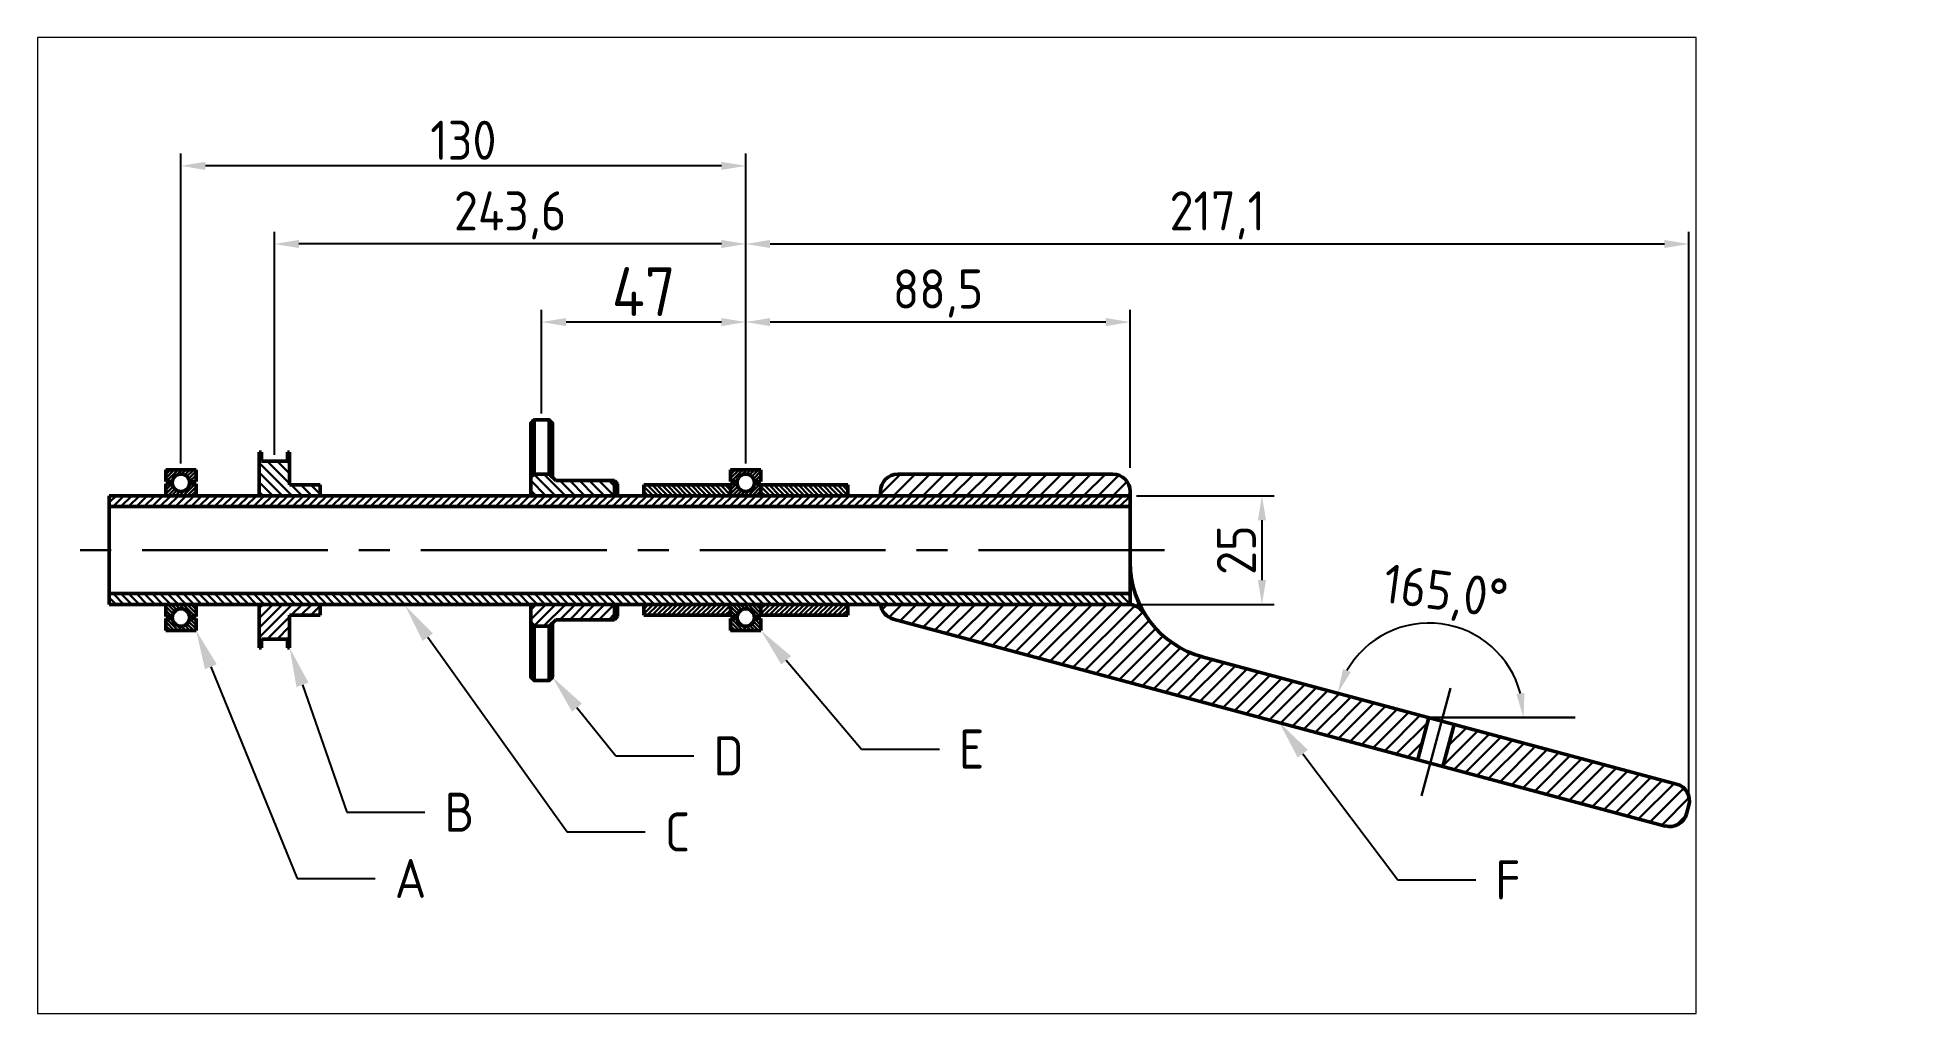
# Paper-space layout 'welle' of a CAD drawing. Header units: millimetres. Extents: x 0 to 191, y 0 to 100.
# The model-space entities are those that its viewports show. They can reach past a viewport. Long polylines and large blocks are cut down to what shows.
import ezdxf
from ezdxf import colors
from ezdxf.entities.mleader import LeaderData, LeaderLine
from ezdxf.math import Vec2, Vec3

# ---------------------------------------------------------------- set-up
doc = ezdxf.new("R2010")
doc.units = ezdxf.units.MM
doc.linetypes.add('MITTE2', pattern=[28.575, 19.05, -3.175, 3.175, -3.175])
for name, color, linetype, lineweight in [('Beschriftung', 3, 'Continuous', 30), ('Breit', 6, 'Continuous', 50), ('Schmall', 40, 'Continuous', 30), ('Schraff', 102, 'Continuous', 30), ('Symetrie', 4, 'Continuous', 30)]:
    doc.layers.add(name, color=color, linetype=linetype, lineweight=lineweight)
doc.layers.add('hilfe', color=1, linetype='Continuous', plot=False)
doc.styles.get("Standard").update_dxf_attribs({"font": 'isocp2.shx', "height": 4})
doc.dimstyles.new('ISO-25', dxfattribs={"dimtxt": 5, "dimasz": 2.5, "dimexe": 1.25, "dimexo": 0.625, "dimtad": 1, "dimdec": 1, "dimtxsty": 'Standard', "dimcen": 2.5, "dimadec": 1, "dimazin": 0, "dimtfac": 1, "dimtdec": 1, "dimtmove": 0, "dimatfit": 3, "dimfxl": 1, "dimarcsym": 0})
pattern_1 = [(135, (630.8914, -2e-11), (-1.122532, -1.122532), [])]
pattern_2 = [(45, (630.8914, -2e-11), (-1.122532, 1.122532), [])]

# ---------------------------------------------------------------- blocks, each defined once
blk = doc.blocks.new('*D5')
at = {"layer": 'Beschriftung', "color": 0, "lineweight": -2, "transparency": 16777216}
for p, q in [((72.6, 56.34), (72.6, 72.09)), ((109.5, 70.84), (75.1, 70.84)), ((112, 55.89), (112, 72.09))]:
    blk.add_line(p, q, dxfattribs=at)
at = {"layer": 'Beschriftung', "color": 0, "transparency": 16777216}
for points in [[(75.1, 71.25), (75.1, 70.42), (72.6, 70.84)], [(109.5, 71.25), (109.5, 70.42), (112, 70.84)]]:
    blk.add_solid(points, dxfattribs=at)
at = {"layer": 'Defpoints', "color": 0, "transparency": 16777216}
for p in [(72.6, 70.84), (72.6, 55.71), (112, 55.27)]:
    blk.add_point(p, dxfattribs=at)
at = {"layer": 'Beschriftung', "color": 0, "transparency": 16777216, "insert": (92.3, 73.76), "char_height": 4, "attachment_point": 5}
blk.add_mtext('88,5', dxfattribs=at)
blk = doc.blocks.new('*D6')
at = {"layer": 'Beschriftung', "color": 0, "lineweight": -2, "transparency": 16777216}
for p, q in [((51.68, 61.46), (51.68, 72.09)), ((70.1, 70.84), (54.18, 70.84)), ((72.6, 56.34), (72.6, 72.09))]:
    blk.add_line(p, q, dxfattribs=at)
at = {"layer": 'Beschriftung', "color": 0, "transparency": 16777216}
for points in [[(54.18, 71.25), (54.18, 70.42), (51.68, 70.84)], [(70.1, 71.25), (70.1, 70.42), (72.6, 70.84)]]:
    blk.add_solid(points, dxfattribs=at)
at = {"layer": 'Defpoints', "color": 0, "transparency": 16777216}
for p in [(51.68, 70.84), (51.68, 60.84), (72.6, 55.71)]:
    blk.add_point(p, dxfattribs=at)
at = {"layer": 'Beschriftung', "color": 0, "transparency": 16777216, "insert": (62.14, 73.96), "char_height": 5, "attachment_point": 5}
blk.add_mtext('47', dxfattribs=at)
blk = doc.blocks.new('*D8')
at = {"layer": 'Beschriftung', "color": 0, "lineweight": -2, "transparency": 16777216}
for p, q in [((24.3, 57.23), (24.3, 80.09)), ((70.1, 78.84), (26.8, 78.84)), ((72.6, 56.34), (72.6, 80.09))]:
    blk.add_line(p, q, dxfattribs=at)
at = {"layer": 'Beschriftung', "color": 0, "transparency": 16777216}
for points in [[(26.8, 79.25), (26.8, 78.42), (24.3, 78.84)], [(70.1, 79.25), (70.1, 78.42), (72.6, 78.84)]]:
    blk.add_solid(points, dxfattribs=at)
at = {"layer": 'Defpoints', "color": 0, "transparency": 16777216}
for p in [(24.3, 78.84), (24.3, 56.61), (72.6, 55.71)]:
    blk.add_point(p, dxfattribs=at)
at = {"layer": 'Beschriftung', "color": 0, "transparency": 16777216, "insert": (48.45, 81.76), "char_height": 4, "attachment_point": 5}
blk.add_mtext('243,6', dxfattribs=at)
blk = doc.blocks.new('*D9')
at = {"layer": 'Beschriftung', "color": 0, "lineweight": -2, "transparency": 16777216}
for p, q in [((14.72, 56.34), (14.72, 88.09)), ((72.6, 56.34), (72.6, 88.09)), ((70.1, 86.84), (17.22, 86.84))]:
    blk.add_line(p, q, dxfattribs=at)
at = {"layer": 'Beschriftung', "color": 0, "transparency": 16777216}
for points in [[(17.22, 87.25), (17.22, 86.42), (14.72, 86.84)], [(70.1, 87.25), (70.1, 86.42), (72.6, 86.84)]]:
    blk.add_solid(points, dxfattribs=at)
at = {"layer": 'Defpoints', "color": 0, "transparency": 16777216}
for p in [(14.72, 86.84), (14.72, 55.71), (72.6, 55.71)]:
    blk.add_point(p, dxfattribs=at)
at = {"layer": 'Beschriftung', "color": 0, "transparency": 16777216, "insert": (43.66, 89.46), "char_height": 4, "attachment_point": 5}
blk.add_mtext('130', dxfattribs=at)
blk = doc.blocks.new('*D10')
at = {"layer": 'Beschriftung', "color": 0, "lineweight": -2, "transparency": 16777216}
for p, q in [((72.6, 56.34), (72.6, 80.09)), ((75.1, 78.84), (166.75, 78.84)), ((169.25, 21.96), (169.25, 80.09))]:
    blk.add_line(p, q, dxfattribs=at)
at = {"layer": 'Beschriftung', "color": 0, "transparency": 16777216}
for points in [[(75.1, 79.25), (75.1, 78.42), (72.6, 78.84)], [(166.75, 79.25), (166.75, 78.42), (169.25, 78.84)]]:
    blk.add_solid(points, dxfattribs=at)
at = {"layer": 'Defpoints', "color": 0, "transparency": 16777216}
for p in [(169.25, 78.84), (72.6, 55.71), (169.25, 21.34)]:
    blk.add_point(p, dxfattribs=at)
at = {"layer": 'Beschriftung', "color": 0, "transparency": 16777216, "insert": (120.93, 81.76), "char_height": 4, "attachment_point": 5}
blk.add_mtext('217,1', dxfattribs=at)
blk = doc.blocks.new('*U11')
at = {"layer": 'Symetrie', "color": 0, "linetype": 'MITTE2', "transparency": 16777216}
blk.add_line((55.82, 0), (-55.82, 0), dxfattribs=at)
blk = doc.blocks.new('*D12')
at = {"layer": 'Beschriftung', "color": 0, "lineweight": -2, "transparency": 16777216}
for p, q in [((112.63, 53.04), (126.75, 53.04)), ((125.5, 50.54), (125.5, 44.41)), ((112.63, 41.91), (126.75, 41.91))]:
    blk.add_line(p, q, dxfattribs=at)
at = {"layer": 'Beschriftung', "color": 0, "transparency": 16777216}
for points in [[(125.09, 50.54), (125.92, 50.54), (125.5, 53.04)], [(125.09, 44.41), (125.92, 44.41), (125.5, 41.91)]]:
    blk.add_solid(points, dxfattribs=at)
at = {"layer": 'Defpoints', "color": 0, "transparency": 16777216}
for p in [(112, 53.04), (112, 41.91), (125.5, 41.91)]:
    blk.add_point(p, dxfattribs=at)
at = {"layer": 'Beschriftung', "color": 0, "transparency": 16777216, "insert": (122.88, 47.48), "char_height": 4, "attachment_point": 5, "rotation": 90}
blk.add_mtext('25', dxfattribs=at)
blk = doc.blocks.new('*U13')
at = {"layer": 'Symetrie', "color": 0, "linetype": 'MITTE2', "transparency": 16777216}
blk.add_line((1.48, 5.53), (-1.48, -5.53), dxfattribs=at)
blk = doc.blocks.new('*D16')
at = {"layer": 'Beschriftung', "color": 0, "lineweight": -2, "transparency": 16777216}
blk.add_line((142.01, 30.48), (132.05, 33.15), dxfattribs=at)
blk.add_arc((142.62, 30.32), 9.69, 14.8207, 150.1793, dxfattribs=at)
at = {"layer": 'Beschriftung', "color": 0, "transparency": 16777216}
for points in [[(134.6, 34.98), (133.82, 35.3), (133.26, 32.83)], [(152.4, 32.85), (151.57, 32.74), (152.31, 30.32)]]:
    blk.add_solid(points, dxfattribs=at)
at = {"layer": 'Defpoints', "color": 0, "transparency": 16777216}
for p in [(148.18, 38.26), (100.16, 30.32), (142.62, 30.32), (184.14, 30.32), (191.37, 17.26)]:
    blk.add_point(p, dxfattribs=at)
at = {"layer": 'Beschriftung', "color": 0, "transparency": 16777216, "insert": (144.27, 42.83), "char_height": 4, "attachment_point": 5, "rotation": 352.5}
blk.add_mtext('165,0°', dxfattribs=at)

msp = doc.modelspace()

# ---------------------------------------------------------------- hatches: boundary and pattern name
at = {"layer": 'Schraff'}
h = msp.add_hatch(dxfattribs=at)
h.set_pattern_fill('ANSI31', color=256, scale=0.5, angle=90)
h.set_pattern_definition(pattern_1)
h.paths.add_polyline_path([(56.52, 22.5), (56.02, 22.5), (56.02, 20.5), (50.02, 20.5), (50.02, 22.5), (49.52, 22.5), (49.52, 12.5), (63.52, 12.5), (63.52, 15), (56.52, 15)])
h = msp.add_hatch(dxfattribs=at)
h.set_pattern_fill('ANSI31', color=256, scale=0.2)
h.set_pattern_definition([(45, (500.8914, -2e-11), (-0.4490128, 0.4490128), [])])
h.paths.add_polyline_path([(33.48, 15.25), (35, 15.25), (35, 12.5), (28.02, 12.5), (28.02, 15), (28, 15), (28, 15.25), (29.52, 15.25, 0.881917)])
h.paths.add_polyline_path([(29.52, 15.75), (28, 15.75), (28, 18.5), (35, 18.5), (35, 15.75), (33.48, 15.75, 0.881917)])
h = msp.add_hatch(dxfattribs=at)
h.set_pattern_fill('ANSI31', color=256, scale=0.5, angle=90)
h.set_pattern_definition(pattern_1)
h.paths.add_polyline_path([(131.27, 12.5), (131.27, 16), (117.77, 16), (116.27, 17.5), (112.77, 17.5), (112.02, 16.75), (112.02, 13.25), (112.77, 12.5)])
h = msp.add_hatch(dxfattribs=at)
h.set_pattern_fill('ANSI31', color=256, scale=0.2)
h.set_pattern_definition([(45, (630.8914, -2e-11), (-0.4490128, 0.4490128), [])])
h.paths.add_polyline_path([(163.48, 15.25), (165, 15.25), (165, 12.5), (158.02, 12.5), (158.02, 15), (158, 15), (158, 15.25), (159.52, 15.25, 0.881917)])
h.paths.add_polyline_path([(159.52, 15.75), (158, 15.75), (158, 18.5), (165, 18.5), (165, 15.75), (163.48, 15.75, 0.881917)])
h = msp.add_hatch(dxfattribs=at)
h.set_pattern_fill('ANSI31', color=256, scale=0.75)
h.set_pattern_definition([(45, (630.8914, -2e-11), (-1.683798, 1.683798), [])])
h.paths.add_polyline_path([(246, 17.5), (196.5, 17.5, 0.414214), (192.5, 13.5), (192.5, 12.5), (250, 12.5), (250, 13.5, 0.414214)])
h.paths.add_polyline_path([(253.43, -14.78, 0.215315), (250, -12.5), (192.53, -12.5, 0.304148), (195.46, -15.85), (316.17, -48.2), (318.76, -38.54), (266.68, -24.58, -0.18972)])
h.paths.add_polyline_path([(324.55, -40.09), (321.97, -49.75), (373.16, -63.47, 0.414214), (378.06, -60.64), (378.58, -58.71, 0.414214), (375.75, -53.81)])
h = msp.add_hatch(dxfattribs=at)
h.set_pattern_fill('ANSI31', color=256, scale=0.25, angle=90)
h.set_pattern_definition([(135, (630.8914, -2e-11), (-0.561266, -0.561266), [])])
h.paths.add_polyline_path([(158, 15), (138.02, 15), (138.02, 12.5), (158, 12.5)])
h.paths.add_polyline_path([(185, 15), (165, 15), (165, 12.5), (185, 12.5)])
h = msp.add_hatch(dxfattribs=at)
h.set_pattern_fill('ANSI31', color=256, scale=0.4)
h.set_pattern_definition([(45, (630.8914, -2e-11), (-0.8980256, 0.8980256), [])])
h.paths.add_polyline_path([(250, 10), (250, 12.5), (15, 12.5), (15, 10)])
h = msp.add_hatch(dxfattribs=at)
h.set_pattern_fill('ANSI31', color=256, scale=0.4, angle=90)
h.set_pattern_definition([(135, (630.8914, -2e-11), (-0.8980256, -0.8980256), [])])
h.paths.add_polyline_path([(250, -12.5), (250, -10), (15, -10), (15, -12.5)])
h = msp.add_hatch(dxfattribs=at)
h.set_pattern_fill('ANSI31', color=256, scale=0.2, angle=90)
h.set_pattern_definition([(135, (500.8914, -2e-11), (-0.4490128, -0.4490128), [])])
h.paths.add_polyline_path([(33.48, -15.25), (35, -15.25), (35, -12.5), (28.02, -12.5), (28.02, -15), (28, -15), (28, -15.25), (29.52, -15.25, -0.881917)])
h.paths.add_polyline_path([(29.52, -15.75), (28, -15.75), (28, -18.5), (35, -18.5), (35, -15.75), (33.48, -15.75, -0.881917)])
h = msp.add_hatch(dxfattribs=at)
h.set_pattern_fill('ANSI31', color=256, scale=0.5)
h.set_pattern_definition(pattern_2)
h.paths.add_polyline_path([(56.52, -15), (63.52, -15), (63.52, -12.5), (49.52, -12.5), (49.52, -22.5), (50.02, -22.5), (50.02, -20.5), (56.02, -20.5), (56.02, -22.5), (56.52, -22.5)])
h = msp.add_hatch(dxfattribs=at)
h.set_pattern_fill('ANSI31', color=256, scale=0.5)
h.set_pattern_definition(pattern_2)
h.paths.add_polyline_path([(112.77, -12.5), (112.02, -13.25), (112.02, -16.75), (112.77, -17.5), (116.27, -17.5), (117.77, -16), (131.27, -16), (131.27, -12.5)])
h = msp.add_hatch(dxfattribs=at)
h.set_pattern_fill('ANSI31', color=256, scale=0.25)
h.set_pattern_definition([(45, (630.8914, -2e-11), (-0.561266, 0.561266), [])])
h.paths.add_polyline_path([(185, -12.5), (165, -12.5), (165, -15), (185, -15)])
h.paths.add_polyline_path([(158, -12.5), (138.02, -12.5), (138.02, -15), (158, -15)])
h = msp.add_hatch(dxfattribs=at)
h.set_pattern_fill('ANSI31', color=256, scale=0.2, angle=90)
h.set_pattern_definition([(135, (630.8914, -2e-11), (-0.4490128, -0.4490128), [])])
h.paths.add_polyline_path([(163.48, -15.25), (165, -15.25), (165, -12.5), (158.02, -12.5), (158.02, -15), (158, -15), (158, -15.25), (159.52, -15.25, -0.881917)])
h.paths.add_polyline_path([(159.52, -15.75), (158, -15.75), (158, -18.5), (165, -18.5), (165, -15.75), (163.48, -15.75, -0.881917)])

# ---------------------------------------------------------------- linework, layer by layer
at = {"layer": 'Breit', "extrusion": (-2.22045e-16, 1, -2.22045e-16)}
for p, q in [((112.02, 29.24), (112.02, 12.5)), ((116.27, 30), (112.77, 30)), ((112.77, 17.5), (112.77, 30)), ((116.27, 17.5), (116.27, 30)), ((117.02, 29.24), (117.02, 16.75)), ((49.52, 22.5), (49.52, 12.5)), ((49.52, 22.5), (50.02, 22.5)), ((50.02, 22.5), (50.02, 20.5)), ((56.02, 22.5), (56.52, 22.5)), ((56.02, 20.5), (56.02, 22.5)), ((56.52, 15), (56.52, 22.5)), ((28, 18.5), (28, 15.75)), ((35, 18.5), (28, 18.5)), ((35, 15.75), (35, 18.5)), ((56.02, 20.5), (50.02, 20.5)), ((112.02, 16.75), (112.77, 17.5)), ((116.27, 17.5), (112.77, 17.5)), ((117.77, 16), (116.27, 17.5)), ((158, 18.5), (158, 15.75)), ((165, 18.5), (158, 18.5)), ((165, 15.75), (165, 18.5)), ((246, 17.5), (196.5, 17.5)), ((28, 15.25), (28, 12.5)), ((28.02, 15), (28.02, 12.5)), ((35, 12.5), (35, 15.25)), ((56.52, 15), (63.52, 15)), ((63.52, 12.5), (63.52, 15)), ((112.77, 12.5), (112.02, 13.25)), ((131.27, 16), (117.77, 16)), ((131.27, 16), (131.27, 12.5)), ((132.02, 15.25), (131.27, 16)), ((131.27, 12.5), (132.02, 13.25)), ((132.02, 12.5), (132.02, 15.25)), ((158.02, 15), (138.02, 15)), ((138.02, 12.5), (138.02, 15)), ((158, 15.25), (158, 12.5)), ((158.02, 15), (158.02, 12.5)), ((165, 12.5), (165, 15.25)), ((185, 15), (165, 15)), ((185, 12.5), (185, 15)), ((192.5, 12.5), (192.5, 13.5)), ((250, -12.5), (250, 13.5)), ((15, 12.5), (15, -12.5)), ((250, 12.5), (15, 12.5)), ((250, 10), (15, 10)), ((250, -10), (15, -10)), ((250, -12.5), (15, -12.5)), ((49.52, -12.5), (49.52, -22.5)), ((63.52, -15), (63.52, -12.5)), ((56.52, -22.5), (56.52, -15)), ((56.52, -15), (63.52, -15)), ((195.46, -15.85), (373.16, -63.47)), ((56.02, -20.5), (50.02, -20.5)), ((50.02, -20.5), (50.02, -22.5)), ((56.02, -22.5), (56.02, -20.5)), ((49.52, -22.5), (50.02, -22.5)), ((56.02, -22.5), (56.52, -22.5)), ((375.75, -53.81), (266.26, -24.47)), ((318.76, -38.54), (316.17, -48.2)), ((324.55, -40.09), (321.97, -49.75)), ((378.06, -60.64), (378.58, -58.71))]:
    msp.add_line(p, q, dxfattribs=at)
at = {"layer": 'Breit'}
for p, q in [((28, 15.75), (29.52, 15.75)), ((28, 15.25), (29.52, 15.25)), ((33.48, 15.75), (35, 15.75)), ((33.48, 15.25), (35, 15.25)), ((158, 15.75), (159.52, 15.75)), ((158, 15.25), (159.52, 15.25)), ((163.48, 15.75), (165, 15.75)), ((163.48, 15.25), (165, 15.25)), ((28, -15.25), (29.52, -15.25)), ((28, -15.75), (29.52, -15.75)), ((33.48, -15.25), (35, -15.25)), ((33.48, -15.75), (35, -15.75)), ((158, -15.25), (159.52, -15.25)), ((158, -15.75), (159.52, -15.75)), ((163.48, -15.25), (165, -15.25)), ((163.48, -15.75), (165, -15.75))]:
    msp.add_line(p, q, dxfattribs=at)
at = {"layer": 'Breit', "extrusion": (-2.22045e-16, -1, -2.22045e-16)}
for p, q in [((28, -15.25), (28, -12.5)), ((28.02, -15), (28.02, -12.5)), ((35, -12.5), (35, -15.25)), ((112.02, -12.5), (112.02, -29.24)), ((112.77, -12.5), (112.02, -13.25)), ((131.27, -16), (131.27, -12.5)), ((131.27, -12.5), (132.02, -13.25)), ((132.02, -12.5), (132.02, -15.25)), ((138.02, -12.5), (138.02, -15)), ((158, -15.25), (158, -12.5)), ((158.02, -15), (158.02, -12.5)), ((165, -12.5), (165, -15.25)), ((185, -12.5), (185, -15)), ((28, -18.5), (28, -15.75)), ((35, -15.75), (35, -18.5)), ((112.02, -16.75), (112.77, -17.5)), ((117.77, -16), (116.27, -17.5)), ((117.02, -29.24), (117.02, -16.75)), ((131.27, -16), (117.77, -16)), ((132.02, -15.25), (131.27, -16)), ((158.02, -15), (138.02, -15)), ((158, -18.5), (158, -15.75)), ((185, -15), (165, -15)), ((165, -15.75), (165, -18.5)), ((35, -18.5), (28, -18.5)), ((116.27, -17.5), (112.77, -17.5)), ((112.77, -30), (112.77, -17.5)), ((116.27, -17.5), (116.27, -30)), ((165, -18.5), (158, -18.5)), ((116.27, -30), (112.77, -30))]:
    msp.add_line(p, q, dxfattribs=at)
at = {"layer": 'Breit'}
for centre in [(31.5, 15.5), (161.5, 15.5), (31.5, -15.5), (161.5, -15.5)]:
    msp.add_circle(centre, 2, dxfattribs=at)
at = {"layer": 'Breit', "extrusion": (4.93038e-32, -2.22045e-16, -1)}
for centre, radius, start, end in [((-196.5, 13.5), 4, 0, 90), ((-246, 13.5), 4, 90, 180), ((-272.5, -2.85), 22.5, 285, 360), ((-196.5, -11.99), 4, 285, 352.6682), ((-374.71, -57.67), 4, 105, 195), ((-374.19, -59.6), 4, 195, 285)]:
    msp.add_arc(centre, radius, start, end, dxfattribs=at)
at = {"layer": 'Breit'}
msp.add_arc((249.19, -17.43), 5, 32.0301, 80.6346, dxfattribs=at)
for points in [[(112.77, 30), (112.39, 29.62), (112.02, 29.24)], [(117.02, 29.24), (116.65, 29.62), (116.27, 30)], [(112.77, -30), (112.39, -29.62), (112.02, -29.24)], [(117.02, -29.24), (116.65, -29.62), (116.27, -30)]]:
    msp.add_open_spline(points, degree=2, dxfattribs=at)

psp = doc.layouts.new('welle')

# ---------------------------------------------------------------- linework, layer by layer
at = {"layer": 'Schmall'}
psp.add_line((142.618, 30.319), (157.618, 30.319), dxfattribs=at)

# ---------------------------------------------------------------- block references
at = {"layer": 'Symetrie', "linetype": 'MITTE2'}
for name, p in [('*U11', (59.687, 47.477)), ('*U13', (143.333, 27.823))]:
    psp.add_blockref(name, p, dxfattribs=at)

# ---------------------------------------------------------------- dimensions: what is measured, and where the dimension line sits
at = {"layer": 'Beschriftung'}
for base, p1, p2, override, picture, middle in [((14.716, 86.835), (72.599, 55.715), (14.716, 55.715), {"dimlfac": -2.24591}, '*D9', (43.657, 89.46)), ((24.298, 78.835), (72.599, 55.715), (24.298, 56.605), {"dimlfac": -5.04411}, '*D8', (48.448, 81.76)), ((169.253, 78.835), (72.599, 55.715), (169.253, 21.338), {"dimlfac": -2.24591}, '*D10', (120.926, 81.76)), ((51.681, 70.835), (72.599, 55.715), (51.681, 60.835), {"dimlfac": -2.24591}, '*D6', (62.14, 73.96)), ((72.599, 70.835), (112.004, 55.269), (72.599, 55.715), {"dimlfac": -2.24591}, '*D5', (92.301, 73.76))]:
    dim = psp.add_linear_dim(base=base, p1=p1, p2=p2, dimstyle='ISO-25', override=override, dxfattribs=at)
    dim.commit()
    dim.dimension.update_dxf_attribs({"geometry": picture, "text_midpoint": middle})
dim = psp.add_linear_dim(base=(125.504, 41.912), p1=(112.004, 53.043), p2=(112.004, 41.912), angle=90, dimstyle='ISO-25', override={"dimlfac": -2.24591}, dxfattribs=at)
dim.commit()
dim.dimension.update_dxf_attribs({"geometry": '*D12', "text_midpoint": (122.878, 47.477)})
dim = psp.add_angular_dim_2l(base=(148.177, 38.258), line1=((100.164, 30.319), (184.136, 30.319)), line2=((191.368, 17.256), (142.618, 30.319)), dimstyle='ISO-25', dxfattribs=at)
dim.commit()
dim.dimension.update_dxf_attribs({"geometry": '*D16', "text_midpoint": (144.265, 42.828)})

# ---------------------------------------------------------------- leaders
ml = psp.add_multileader_mtext('Standard', dxfattribs=at)
ml.set_content('C', color=256)
ml.set_leader_properties()
ml.build(insert=Vec2(0, 0))
ctx = ml.context
ctx.base_point, ctx.plane_origin = Vec3(62.308, 18.611), Vec3(37.685, 41.809)
notes = []
notes.append((ctx, [(0, (1, 1, 0), (54.308, 18.611), (1, 0), 8, [(0, [(37.685, 41.809)], 0, [])])]))
ctx.mtext.insert, ctx.mtext.flow_direction = Vec3(64.308, 20.611), 5
ml = psp.add_multileader_mtext('Standard', dxfattribs=at)
ml.set_content('A', color=256)
ml.set_leader_properties()
ml.build(insert=Vec2(0, 0))
ctx = ml.context
ctx.base_point, ctx.plane_origin = Vec3(34.632, 13.85), Vec3(16.274, 39.24)
notes.append((ctx, [(0, (1, 1, 0), (26.632, 13.85), (1, 0), 8, [(0, [(16.274, 39.24)], 0, [])])]))
ctx.mtext.insert, ctx.mtext.flow_direction = Vec3(36.632, 15.85), 5
ml = psp.add_multileader_mtext('Standard', dxfattribs=at)
ml.set_content('E', color=256)
ml.set_leader_properties()
ml.build(insert=Vec2(0, 0))
ctx = ml.context
ctx.base_point, ctx.plane_origin = Vec3(92.456, 27.092), Vec3(74.157, 39.24)
notes.append((ctx, [(0, (1, 1, 0), (84.456, 27.092), (1, 0), 8, [(0, [(74.157, 39.24)], 0, [])])]))
ctx.mtext.insert, ctx.mtext.flow_direction = Vec3(94.456, 29.092), 5
ml = psp.add_multileader_mtext('Standard', dxfattribs=at)
ml.set_content('B', color=256)
ml.set_leader_properties()
ml.build(insert=Vec2(0, 0))
ctx = ml.context
ctx.base_point, ctx.plane_origin = Vec3(39.726, 20.635), Vec3(25.856, 37.459)
notes.append((ctx, [(0, (1, 1, 0), (31.726, 20.635), (1, 0), 8, [(0, [(25.856, 37.459)], 0, [])])]))
ctx.mtext.insert, ctx.mtext.flow_direction = Vec3(41.726, 22.635), 5
ml = psp.add_multileader_mtext('Standard', dxfattribs=at)
ml.set_content('D', color=256)
ml.set_leader_properties()
ml.build(insert=Vec2(0, 0))
ctx = ml.context
ctx.base_point, ctx.plane_origin = Vec3(67.286, 26.397), Vec3(52.794, 34.458)
notes.append((ctx, [(0, (1, 1, 0), (59.286, 26.397), (1, 0), 8, [(0, [(52.794, 34.458)], 0, [])])]))
ctx.mtext.insert, ctx.mtext.flow_direction = Vec3(69.286, 28.411), 5
ml = psp.add_multileader_mtext('Standard', dxfattribs=at)
ml.set_content('F', color=256)
ml.set_leader_properties()
ml.build(insert=Vec2(0, 0))
ctx = ml.context
ctx.base_point, ctx.plane_origin = Vec3(147.426, 13.694), Vec3(127.281, 29.819)
notes.append((ctx, [(0, (1, 1, 0), (139.426, 13.694), (1, 0), 8, [(0, [(127.281, 29.819)], 0, [])])]))
ctx.mtext.insert, ctx.mtext.flow_direction = Vec3(149.426, 15.694), 5
for ctx, leaders in notes:
    for number, flags, end, landing, length, lines in leaders:
        leader = LeaderData()
        leader.index, (leader.has_last_leader_line, leader.has_dogleg_vector, leader.attachment_direction) = number, flags
        leader.last_leader_point, leader.dogleg_vector, leader.dogleg_length = Vec3(end), Vec3(landing), length
        for number, points, colour, breaks in lines:
            line = LeaderLine()
            line.index, line.vertices, line.color, line.breaks = number, Vec3.list(points), colors.encode_raw_color(colour), breaks
            leader.lines.append(line)
        ctx.leaders.append(leader)

# ---------------------------------------------------------------- viewports
at = {"layer": 'hilfe', "view_target_point": (189.352, -16.794)}
psp.add_viewport(center=(85, 50), size=(170, 100), view_center_point=(0, 22.459), view_height=224.59095, dxfattribs=at)

doc.saveas('drawing.dxf')
